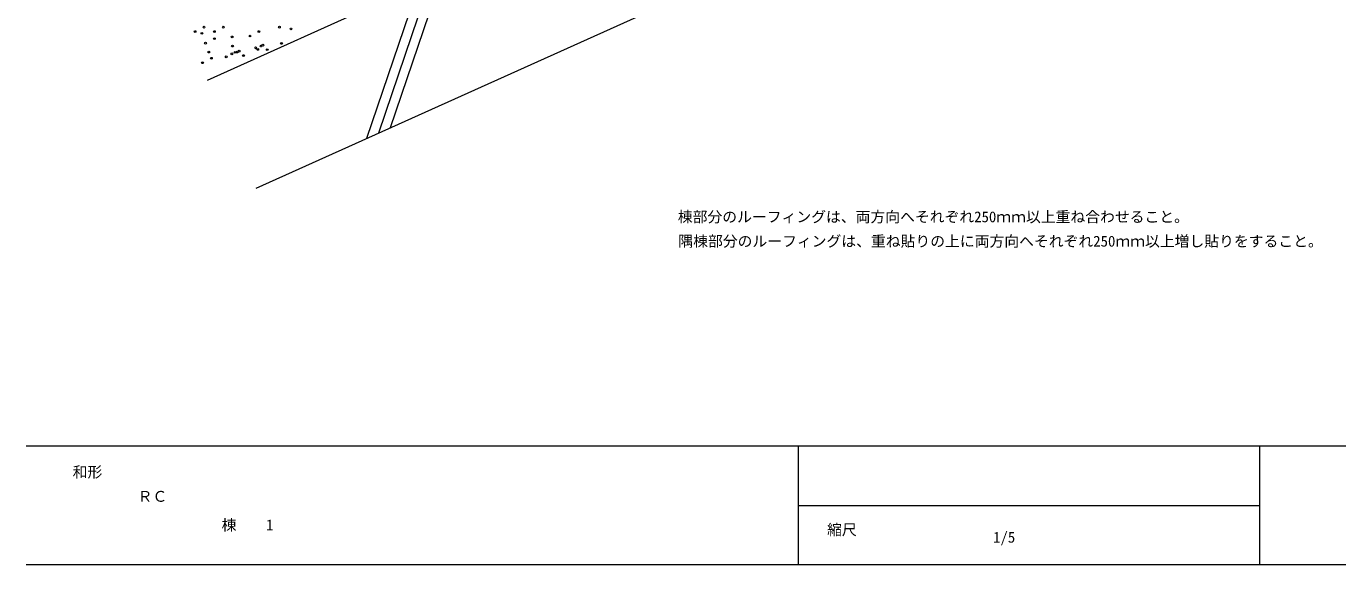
# Model space of a CAD drawing. Units: millimetres, scale not verified. Extents: x -203 to 197, y -138 to 132.
# Drawn here: x -203.2 to 18.1, y -138.4 to -47.5 of the extents above; entities that cross this region are included whole.
import ezdxf
from ezdxf.enums import TextEntityAlignment as Align

# ---------------------------------------------------------------- set-up
doc = ezdxf.new("R2010")
doc.units = ezdxf.units.MM
doc.header["$LTSCALE"] = 0.5
for name, color, linetype, lineweight in [('0-0', 5, 'Continuous', 18), ('1-0', 7, 'Continuous', 18), ('1-1', 7, 'Continuous', 18), ('1-2', 3, 'Continuous', 18), ('1-3', 7, 'Continuous', 18)]:
    doc.layers.add(name, color=color, linetype=linetype, lineweight=lineweight)
doc.layers.add('1-5', color=7, linetype='Continuous')
doc.styles.add('ＭＳ ゴシック', font='')
doc.styles.get('ＭＳ ゴシック').set_extended_font_data('MS Gothic')

msp = doc.modelspace()

# ---------------------------------------------------------------- linework, layer by layer
at = {"layer": '0-0'}
for p, q in [((196.7568, -118.3649), (-203.2433, -118.3649)), ((-72.973, -118.3649), (-72.973, -138.3649)), ((4.8649, -118.3649), (4.8649, -138.3649)), ((-72.973, -128.3649), (4.8649, -128.3649)), ((196.7568, -138.3649), (-203.2432, -138.3649))]:
    msp.add_line(p, q, dxfattribs=at)
at = {"layer": '1-0'}
msp.add_line((-164.4458, -74.7901), (-28.0071, -13.3927), dxfattribs=at)
at = {"layer": '1-1'}
msp.add_line((-172.6531, -56.5517), (-28.0071, 8.539), dxfattribs=at)
for centre in [(-174.7469, -48.3727), (-173.5949, -48.6732), (-173.2443, -47.6214), (-171.4912, -48.3727), (-169.9885, -47.6214), (-163.9779, -48.3727), (-160.5218, -47.6214), (-158.5683, -47.9219), (-172.9938, -50.3261), (-171.4912, -49.5748), (-168.4859, -49.2743), (-168.4358, -50.827), (-165.4805, -49.124), (-163.6273, -50.827), (-163.3267, -50.6768), (-160.1711, -50.3762), (-172.4429, -51.8288), (-171.9921, -52.8807), (-169.4876, -52.6302), (-168.5359, -52.1293), (-167.985, -51.8789), (-167.6344, -51.8288), (-167.3338, -51.6785), (-166.5825, -52.4299), (-164.5289, -51.1276), (-164.1782, -51.378), (-162.5754, -51.4281), (-173.4947, -53.632)]:
    msp.add_circle(centre, 0.1503, dxfattribs=at)
at = {"layer": '1-2', "color": 7}
for p, q in [((-135.0444, -39.6277), (-143.8263, -65.5113)), ((-133.0504, -38.7304), (-141.8323, -64.614)), ((-137.0384, -40.5251), (-145.8204, -66.4086))]:
    msp.add_line(p, q, dxfattribs=at)

# ---------------------------------------------------------------- texts
at = {"layer": '0-0', "color": 7, "style": 'ＭＳ ゴシック'}
for s, p in [('和形', (-195.4054, -124.1757)), ('縮尺', (-68.1081, -133.9054))]:
    msp.add_text(s, height=1.833, dxfattribs=at).set_placement(p, align=Align.BOTTOM_LEFT)
at = {"layer": '1-0', "style": 'ＭＳ ゴシック'}
msp.add_text('1/5', height=1.833, dxfattribs=at).set_placement((-40.0932, -135.1819), align=Align.BOTTOM_LEFT)
at = {"layer": '1-3', "style": 'ＭＳ ゴシック'}
for s, p in [('棟部分のルーフィングは、両方向へそれぞれ250ｍｍ以上重ね合わせること。', (-93.2926, -81.1057)), ('隅棟部分のルーフィングは、重ね貼りの上に両方向へそれぞれ250ｍｍ以上増し貼りをすること。', (-93.2049, -85.2171)), ('ＲＣ', (-184.4438, -128.2884))]:
    msp.add_text(s, height=1.833, dxfattribs=at).set_placement(p, align=Align.BOTTOM_LEFT)
at = {"layer": '1-5', "style": 'ＭＳ ゴシック'}
msp.add_text('棟\u3000\u30001', height=1.833, dxfattribs=at).set_placement((-170.2781, -133.1048), align=Align.BOTTOM_LEFT)

doc.saveas('drawing.dxf')
